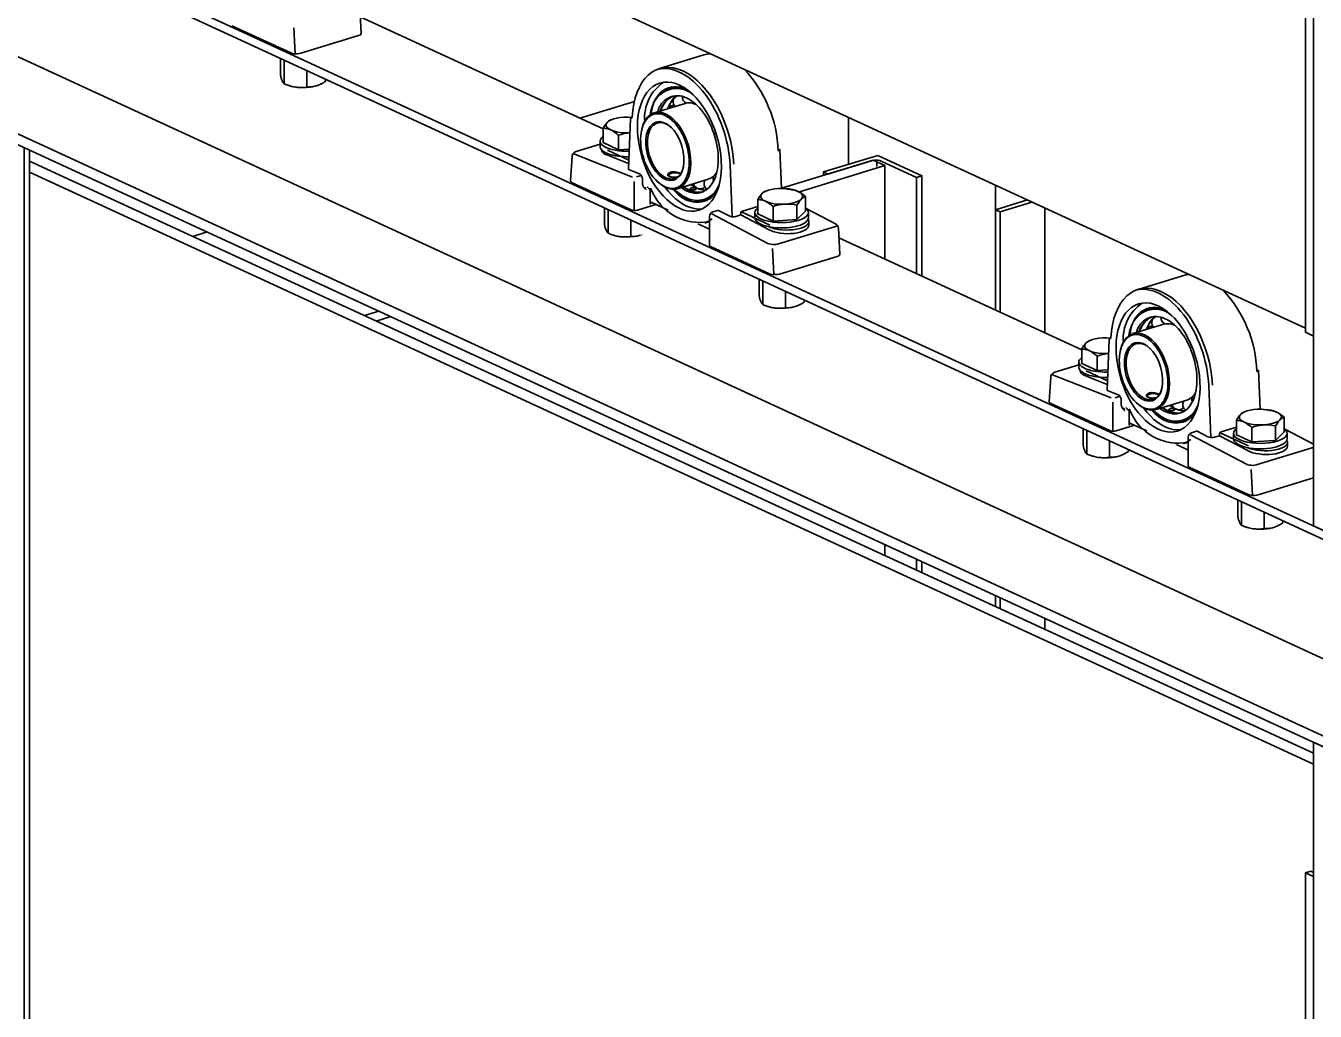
# Model space of a CAD drawing. Header units: millimetres. Extents: x -8400 to 8400, y -5940 to 5940.
# Drawn here: x 3929.8 to 4394.8, y 3356.3 to 3711.7 of the extents above; entities that cross this region are included whole.
import ezdxf

# ---------------------------------------------------------------- set-up
doc = ezdxf.new("R2010")
doc.units = ezdxf.units.MM
doc.layers.add('粗实线层', color=7, linetype='Continuous', lineweight=35)

msp = doc.modelspace()

# ---------------------------------------------------------------- linework, layer by layer
at = {"layer": '粗实线层', "linetype": 'Continuous', "lineweight": 35}
for points in [[(5429.862, 3051.702), (5429.862, 3053.599), (3411.605, 3984.607), (3427.906, 3989.587)], [(3411.605, 3984.607), (3411.605, 3982.709), (3411.713, 3981.976), (3412.025, 3981.39), (3412.506, 3981.015), (5429.848, 3050.429)], [(4447.29, 3506.853), (4394.178, 3531.353), (4394.178, 3921.29), (4447.29, 3896.79), (4447.29, 3506.853), (4479.92, 3516.822), (4479.92, 3561.805)], [(3458.919, 3916.522), (4426.231, 3470.307)], [(3415.693, 3912.533), (3413.26, 3911.334), (3412.732, 3910.979), (3412.27, 3910.477), (3411.911, 3909.865), (3411.683, 3909.194), (3411.605, 3908.517), (3411.605, 3906.619), (5429.862, 2975.612), (5429.862, 2977.51)], [(3412.133, 3910.275), (5430.389, 2979.268)], [(4394.178, 3874.309), (4393.254, 3874.736), (4391.296, 3874.137), (4391.296, 3601.182), (4394.178, 3599.852)], [(3931.174, 3814.934), (4391.286, 3602.687)], [(4050.254, 3718.345), (4050.799, 3708.95), (4050.7, 3708.666), (4050.382, 3708.407), (4049.871, 3708.195), (4028.987, 3701.815), (4028.426, 3701.685), (4027.794, 3701.614), (4027.134, 3701.608), (4026.492, 3701.666), (4025.911, 3701.784), (4025.43, 3701.954), (4004.191, 3711.752)], [(4027.006, 3701.614), (4026.461, 3711.014)], [(4138.043, 3674.528), (4050.469, 3714.925)], [(4176.792, 3701.632), (4175.583, 3701.491), (4174.41, 3701.21)], [(4021.637, 3700.027), (4021.637, 3694.065), (4021.808, 3693.406), (4021.981, 3692.805), (4022.067, 3692.53), (4022.155, 3692.273), (4022.243, 3692.035), (4022.332, 3691.818), (4022.354, 3691.767), (4022.376, 3691.717), (4022.387, 3691.693), (4022.398, 3691.669), (4022.409, 3691.645), (4022.42, 3691.622), (4022.464, 3691.533), (4022.508, 3691.449), (4022.596, 3691.298), (4022.683, 3691.167), (4022.855, 3690.963), (4023.026, 3690.824)], [(4023.026, 3699.085), (4022.937, 3699.433)], [(4023.554, 3699.153), (4023.026, 3699.085), (4023.026, 3690.824), (4024.033, 3690.42), (4025.048, 3690.077), (4025.559, 3689.931), (4026.074, 3689.805), (4026.591, 3689.698), (4027.112, 3689.613), (4028.382, 3689.477), (4029.695, 3689.427), (4031.011, 3689.462), (4032.291, 3689.584), (4033.496, 3689.786), (4034.588, 3690.065)], [(4174.41, 3701.209), (4158.355, 3696.304)], [(4031.197, 3695.617), (4031.197, 3689.655), (4030.193, 3689.539), (4029.178, 3689.486), (4028.666, 3689.487), (4028.151, 3689.507), (4027.892, 3689.526), (4027.632, 3689.549), (4027.567, 3689.556), (4027.502, 3689.563), (4027.437, 3689.57), (4027.372, 3689.578), (4027.242, 3689.595), (4027.112, 3689.613), (4025.667, 3689.889), (4024.412, 3690.275), (4023.872, 3690.48)], [(4037.979, 3692.489), (4037.979, 3691.728), (4037.564, 3691.464), (4037.144, 3691.212), (4037.038, 3691.151), (4036.932, 3691.091), (4036.826, 3691.032), (4036.721, 3690.975), (4036.509, 3690.862), (4036.297, 3690.754), (4035.871, 3690.552), (4035.445, 3690.369), (4035.018, 3690.206), (4034.588, 3690.065), (4034.158, 3689.944), (4033.725, 3689.844), (4033.671, 3689.833), (4033.617, 3689.822), (4033.563, 3689.812), (4033.509, 3689.802), (4033.402, 3689.783), (4033.294, 3689.766), (4033.08, 3689.735), (4032.868, 3689.709), (4032.445, 3689.671), (4032.025, 3689.65), (4031.61, 3689.645), (4031.197, 3689.655)], [(4035.205, 3690.275), (4035.237, 3690.287)], [(4162.693, 3689.73), (4160.691, 3688.614)], [(4149.294, 3684.445), (4129.585, 3678.424)], [(4167.563, 3683.721), (4156.458, 3680.328)], [(4158.645, 3680.995), (4159.232, 3682.387), (4159.941, 3683.617), (4160.763, 3684.669), (4161.688, 3685.532), (4162.705, 3686.193)], [(4158.745, 3681.025), (4159.283, 3682.289), (4159.923, 3683.417), (4160.657, 3684.399), (4161.48, 3685.224), (4162.381, 3685.884), (4163.352, 3686.371)], [(4164.74, 3686.515), (4163.71, 3685.664), (4162.796, 3684.588), (4162.011, 3683.303), (4161.366, 3681.826)], [(4163.583, 3685.701), (4162.705, 3684.537), (4161.963, 3683.233), (4161.423, 3681.984)], [(4171.526, 3683.395), (4170.497, 3683.746), (4169.486, 3683.919), (4168.503, 3683.91), (4167.562, 3683.72)], [(4147.858, 3673.152), (4146.541, 3673.116), (4145.228, 3673.167), (4143.958, 3673.302), (4142.77, 3673.518), (4141.7, 3673.808), (4140.781, 3674.164), (4140.04, 3674.574), (4139.5, 3675.027), (4139.178, 3675.507), (4139.083, 3676.001), (4139.218, 3676.494), (4139.578, 3676.971), (4140.154, 3677.417), (4140.927, 3677.819), (4141.875, 3678.164), (4142.967, 3678.442), (4144.171, 3678.644), (4145.452, 3678.766), (4147.009, 3678.798), (4148.552, 3678.711)], [(4148.55, 3678.659), (4148.099, 3678.436), (4147.929, 3678.146), (4147.145, 3660.119), (4147.239, 3659.922), (4147.525, 3659.753), (4151.145, 3658.323), (4151.484, 3658.108), (4151.793, 3657.751), (4152.04, 3657.291), (4152.199, 3656.773), (4152.254, 3656.253), (4152.254, 3654.867), (4152.257, 3654.767), (4152.262, 3654.668), (4152.272, 3654.572), (4152.286, 3654.478), (4152.302, 3654.385), (4152.322, 3654.294), (4152.334, 3654.249), (4152.346, 3654.205), (4152.359, 3654.161), (4152.373, 3654.118), (4152.435, 3653.95), (4152.507, 3653.791), (4152.587, 3653.641), (4152.676, 3653.5), (4152.724, 3653.431), (4152.773, 3653.365), (4152.823, 3653.3), (4152.875, 3653.237), (4152.982, 3653.115), (4153.093, 3652.998), (4153.207, 3652.886), (4153.323, 3652.777), (4153.382, 3652.724), (4153.441, 3652.67), (4153.471, 3652.643), (4153.5, 3652.617), (4153.515, 3652.604), (4153.53, 3652.59), (4153.545, 3652.578), (4153.56, 3652.564)], [(4226.463, 3678.704), (4226.463, 3661.75)], [(4141.258, 3677.953), (4140.761, 3677.764), (4140.365, 3677.577), (4140.17, 3677.458), (4139.974, 3677.317), (4139.776, 3677.156), (4139.578, 3676.971), (4139.529, 3676.922), (4139.479, 3676.871), (4139.454, 3676.844), (4139.429, 3676.818), (4139.405, 3676.792), (4139.379, 3676.765), (4139.281, 3676.654), (4139.182, 3676.537), (4138.986, 3676.291), (4138.791, 3676.026), (4138.404, 3675.447), (4138.021, 3674.81)], [(4143.541, 3667.042), (4138.021, 3669.588), (4138.021, 3674.81), (4138.36, 3674.791), (4138.702, 3674.757), (4138.787, 3674.746), (4138.874, 3674.733), (4138.959, 3674.721), (4139.045, 3674.706), (4139.218, 3674.674), (4139.391, 3674.638), (4139.737, 3674.55), (4140.084, 3674.443), (4140.432, 3674.314), (4140.781, 3674.164), (4141.131, 3673.991), (4141.483, 3673.797), (4141.527, 3673.771), (4141.571, 3673.745), (4141.615, 3673.718), (4141.659, 3673.691), (4141.747, 3673.637), (4141.834, 3673.581), (4142.009, 3673.467), (4142.182, 3673.348), (4142.526, 3673.098), (4142.867, 3672.833), (4143.205, 3672.555), (4143.541, 3672.264)], [(4151.97, 3674.358), (4151.898, 3674.031)], [(4162.755, 3674.911), (4161.71, 3675.774), (4160.638, 3676.396)], [(4136.978, 3669.038), (4128.358, 3666.404), (4128.025, 3666.283), (4127.721, 3666.112), (4127.425, 3665.871), (4127.172, 3665.576), (4127.009, 3665.297), (4126.911, 3664.994), (4126.895, 3664.854), (4126.894, 3664.71)], [(4136.978, 3670.11), (4136.978, 3668.16)], [(4147.456, 3667.279), (4143.541, 3667.042), (4143.541, 3672.264), (4144.604, 3672.588), (4145.677, 3672.852), (4146.217, 3672.956), (4146.761, 3673.043), (4147.711, 3673.142)], [(3929.221, 3667.842), (3929.221, 3292.598), (3929.155, 3291.972), (3928.959, 3291.348), (3928.648, 3290.768), (3928.243, 3290.272), (3927.77, 3289.894), (3927.264, 3289.66), (3916.169, 3286.27), (3916.169, 3283.93), (3931.179, 3288.516), (3931.179, 3666.938)], [(4157.095, 3647.282), (4150.492, 3645.264), (4149.912, 3645.149), (4149.258, 3645.126), (4148.631, 3645.199), (4148.125, 3645.356), (4126.886, 3655.153), (4126.566, 3655.342), (4126.373, 3655.554), (4126.316, 3655.777), (4126.862, 3664.672)], [(4127.23, 3665.655), (4127.527, 3665.507), (4148.577, 3657.188)], [(4147.228, 3662.031), (4139.323, 3665.155), (4138.689, 3665.447), (4138.182, 3665.769), (4137.814, 3666.114), (4137.59, 3666.478), (4137.515, 3666.852), (4137.515, 3666.967)], [(4147.284, 3663.328), (4139.558, 3666.892)], [(4394.169, 3449.386), (3931.171, 3662.964)], [(4184.595, 3642.866), (4183.81, 3661.62)], [(4239.665, 3661.305), (4235.416, 3663.265), (4202.38, 3653.171)], [(4239.665, 3627.648), (4239.665, 3661.305), (4208.468, 3651.773)], [(4236.721, 3663.268), (4236.721, 3661.033)], [(4394.172, 3445.381), (3931.174, 3658.959)], [(4149.187, 3645.13), (4149.187, 3655.579)], [(4150.036, 3657.206), (4151.798, 3657.745)], [(4157.517, 3655.641), (4157.759, 3655.41)], [(4165.914, 3658.468), (4165.86, 3658.494), (4165.779, 3658.53), (4165.694, 3658.566), (4165.604, 3658.602), (4165.51, 3658.637), (4165.462, 3658.655), (4165.412, 3658.672), (4165.362, 3658.689), (4165.311, 3658.706), (4165.207, 3658.739), (4165.099, 3658.772), (4164.989, 3658.803), (4164.876, 3658.833), (4164.847, 3658.841), (4164.818, 3658.848), (4164.789, 3658.855), (4164.76, 3658.862), (4164.701, 3658.876), (4164.642, 3658.89), (4164.524, 3658.915), (4164.404, 3658.939), (4164.283, 3658.96), (4164.16, 3658.98), (4164.099, 3658.989), (4164.037, 3658.998), (4163.975, 3659.006), (4163.913, 3659.013), (4163.789, 3659.026), (4163.666, 3659.036), (4163.544, 3659.043), (4163.422, 3659.047), (4163.302, 3659.049), (4163.182, 3659.047), (4163.122, 3659.045), (4163.063, 3659.042), (4163.005, 3659.039), (4162.947, 3659.034), (4162.834, 3659.023), (4162.723, 3659.008), (4162.615, 3658.99), (4162.51, 3658.969), (4162.458, 3658.958), (4162.408, 3658.945), (4162.383, 3658.938), (4162.358, 3658.931), (4162.333, 3658.924), (4162.309, 3658.917), (4162.214, 3658.886), (4162.124, 3658.852), (4162.038, 3658.815), (4161.957, 3658.775), (4161.88, 3658.732), (4161.808, 3658.686), (4161.741, 3658.639), (4161.679, 3658.589), (4161.623, 3658.537), (4161.573, 3658.483), (4161.528, 3658.428), (4161.488, 3658.372), (4161.479, 3658.357), (4161.471, 3658.343), (4161.463, 3658.328), (4161.455, 3658.314), (4161.441, 3658.284), (4161.427, 3658.255), (4161.405, 3658.195), (4161.39, 3658.136), (4161.38, 3658.075), (4161.377, 3658.016), (4161.377, 3657.986), (4161.379, 3657.956), (4161.383, 3657.926), (4161.388, 3657.896), (4161.402, 3657.837), (4161.423, 3657.779), (4161.449, 3657.723), (4161.481, 3657.669), (4161.519, 3657.615), (4161.563, 3657.563), (4161.587, 3657.538), (4161.613, 3657.513), (4161.64, 3657.488), (4161.669, 3657.465), (4161.729, 3657.419), (4161.795, 3657.376), (4161.866, 3657.336), (4161.943, 3657.298), (4162.024, 3657.263), (4162.109, 3657.232), (4162.199, 3657.203), (4162.293, 3657.177), (4162.39, 3657.154), (4162.491, 3657.134), (4162.517, 3657.13), (4162.543, 3657.125), (4162.57, 3657.121), (4162.597, 3657.117), (4162.65, 3657.11), (4162.705, 3657.104), (4162.815, 3657.092), (4162.927, 3657.085), (4163.042, 3657.08), (4163.159, 3657.078), (4163.218, 3657.078), (4163.278, 3657.078), (4163.339, 3657.08), (4163.4, 3657.081), (4163.522, 3657.087), (4163.643, 3657.095), (4163.766, 3657.105), (4163.889, 3657.118), (4164.012, 3657.132), (4164.136, 3657.149), (4164.167, 3657.153), (4164.198, 3657.158), (4164.229, 3657.162), (4164.26, 3657.167), (4164.321, 3657.177), (4164.381, 3657.187), (4164.571, 3657.221)], [(4161.901, 3658.229), (4161.593, 3657.969), (4161.431, 3657.78), (4161.377, 3657.584)], [(4165.88, 3658.247), (4165.752, 3658.334), (4165.597, 3658.415), (4165.115, 3658.58), (4164.524, 3658.684), (4163.877, 3658.718), (4163.233, 3658.679), (4162.648, 3658.57), (4162.175, 3658.401), (4161.855, 3658.187), (4161.718, 3657.948), (4161.774, 3657.704), (4162.02, 3657.477), (4162.434, 3657.287), (4162.978, 3657.152), (4163.605, 3657.083)], [(4164.817, 3652.968), (4175.922, 3656.361)], [(4175.922, 3656.361), (4176.808, 3656.729), (4177.627, 3657.271), (4178.37, 3657.98), (4179.026, 3658.846)], [(4217.507, 3659.015), (4217.507, 3657.791)], [(4251.061, 3657.049), (4251.061, 3622.391)], [(4253.019, 3657.647), (4253.019, 3621.489)], [(4152.833, 3653.287), (4153.217, 3653.274), (4153.615, 3653.035)], [(4155.061, 3652.918), (4155.061, 3647.44), (4155.132, 3647.797), (4155.326, 3647.993), (4155.592, 3647.975), (4161.536, 3645.233)], [(4173.812, 3645.717), (4172.441, 3645.647), (4171.03, 3645.791), (4169.593, 3646.148), (4168.143, 3646.714), (4166.769, 3647.44), (4165.406, 3648.343), (4164.066, 3649.416), (4162.76, 3650.65), (4161.498, 3652.036), (4160.291, 3653.561)], [(4173.276, 3651.595), (4172.064, 3651.576), (4170.814, 3651.773), (4169.545, 3652.187), (4168.269, 3652.81), (4167.004, 3653.636)], [(4173.911, 3651.81), (4172.834, 3651.671), (4171.719, 3651.714), (4170.576, 3651.938), (4169.418, 3652.342), (4168.257, 3652.919), (4167.105, 3653.666)], [(4169.726, 3654.467), (4171.086, 3653.604), (4172.456, 3652.977), (4173.815, 3652.596), (4175.144, 3652.465)], [(4169.859, 3654.308), (4170.838, 3653.733), (4172.676, 3652.863), (4174.545, 3652.317)], [(4197.026, 3652.228), (4196.529, 3652.039), (4196.132, 3651.852), (4195.937, 3651.732), (4195.741, 3651.592), (4195.544, 3651.431), (4195.346, 3651.246), (4195.296, 3651.196), (4195.247, 3651.146), (4195.222, 3651.119), (4195.197, 3651.093), (4195.172, 3651.067), (4195.147, 3651.039), (4195.048, 3650.928), (4194.95, 3650.812), (4194.754, 3650.566), (4194.558, 3650.301), (4194.171, 3649.722), (4193.789, 3649.085)], [(4201.219, 3653.041), (4201.769, 3653.063), (4202.316, 3653.064), (4202.86, 3653.043), (4203.4, 3653.003), (4204.472, 3652.87), (4205.536, 3652.675), (4205.874, 3652.655), (4206.216, 3652.621), (4206.302, 3652.609), (4206.388, 3652.597), (4206.474, 3652.584), (4206.56, 3652.57), (4206.733, 3652.538), (4206.905, 3652.501), (4207.251, 3652.414), (4207.599, 3652.307), (4207.946, 3652.179), (4208.295, 3652.028), (4208.646, 3651.856), (4208.998, 3651.66), (4209.042, 3651.635), (4209.086, 3651.609), (4209.13, 3651.582), (4209.174, 3651.555), (4209.262, 3651.501), (4209.349, 3651.445), (4209.523, 3651.33), (4209.696, 3651.212), (4210.04, 3650.962), (4210.381, 3650.697), (4210.72, 3650.419), (4211.055, 3650.128)], [(4207.843, 3652.219), (4207.818, 3652.228)], [(4207.942, 3647.06), (4208.325, 3647.698), (4208.712, 3648.278), (4208.907, 3648.542), (4209.103, 3648.788), (4209.3, 3649.015), (4209.499, 3649.221), (4209.548, 3649.269), (4209.598, 3649.316), (4209.623, 3649.339), (4209.647, 3649.362), (4209.672, 3649.384), (4209.697, 3649.406), (4209.796, 3649.49), (4209.895, 3649.568), (4210.091, 3649.708), (4210.286, 3649.828), (4210.673, 3650.011), (4211.055, 3650.128), (4211.055, 3644.906), (4207.942, 3641.838)], [(4279.575, 3654.204), (4279.575, 3609.216)], [(4138.483, 3646.127), (4138.483, 3640.165), (4138.655, 3639.506), (4138.827, 3638.905), (4138.914, 3638.629), (4139.002, 3638.373), (4139.089, 3638.135), (4139.178, 3637.917), (4139.2, 3637.867), (4139.223, 3637.817), (4139.233, 3637.793), (4139.244, 3637.769), (4139.255, 3637.745), (4139.266, 3637.721), (4139.31, 3637.632), (4139.355, 3637.548), (4139.442, 3637.397), (4139.529, 3637.267), (4139.702, 3637.062), (4139.873, 3636.924)], [(4139.873, 3645.184), (4139.784, 3645.533)], [(4172.993, 3648.496), (4175.529, 3648.696)], [(4187.69, 3643.52), (4187.674, 3643.917), (4187.745, 3644.341), (4187.971, 3644.706), (4188.293, 3644.912), (4193.789, 3646.591)], [(4199.309, 3641.317), (4193.789, 3643.863), (4193.789, 3649.085), (4194.127, 3649.066), (4194.469, 3649.031), (4194.555, 3649.021), (4194.641, 3649.008), (4194.727, 3648.995), (4194.813, 3648.981), (4194.986, 3648.949), (4195.158, 3648.913), (4195.504, 3648.825), (4195.851, 3648.718), (4196.2, 3648.589), (4196.549, 3648.439), (4196.899, 3648.267), (4197.251, 3648.072), (4197.295, 3648.046), (4197.339, 3648.019), (4197.383, 3647.993), (4197.427, 3647.966), (4197.514, 3647.911), (4197.602, 3647.856), (4197.776, 3647.742), (4197.949, 3647.623), (4198.293, 3647.373), (4198.635, 3647.108), (4198.972, 3646.829), (4199.309, 3646.539)], [(4222.846, 3638.654), (4222.856, 3638.747), (4222.857, 3638.839), (4222.799, 3639.154), (4222.668, 3639.453), (4222.52, 3639.693), (4222.343, 3639.908), (4222.141, 3640.092), (4221.918, 3640.249), (4221.851, 3640.289), (4221.782, 3640.327), (4211.221, 3645.896)], [(4291.08, 3648.912), (4279.575, 3645.396), (4281.169, 3644.662), (4292.673, 3648.176)], [(4297.286, 3601.068), (4297.286, 3646.048)], [(4140.4, 3645.252), (4139.873, 3645.184), (4139.873, 3636.924), (4140.879, 3636.52), (4141.895, 3636.176), (4142.406, 3636.031), (4142.92, 3635.904), (4143.437, 3635.798), (4143.958, 3635.712), (4144.088, 3635.694), (4144.219, 3635.678), (4144.284, 3635.67), (4144.349, 3635.663), (4144.414, 3635.655), (4144.479, 3635.649), (4144.739, 3635.625), (4144.997, 3635.607), (4145.513, 3635.586), (4146.024, 3635.586), (4147.039, 3635.639), (4148.043, 3635.754), (4148.043, 3641.717)], [(4174.661, 3640.603), (4176.045, 3641.257), (4177.345, 3642.126)], [(4175.32, 3640.78), (4176.428, 3641.119)], [(4177.295, 3643.879), (4197.417, 3633.267), (4197.898, 3633.07), (4198.479, 3632.926), (4199.119, 3632.847), (4199.776, 3632.836), (4200.406, 3632.895), (4200.965, 3633.019), (4221.849, 3639.4), (4222.22, 3639.541), (4222.506, 3639.712)], [(4187.883, 3644.6), (4198.144, 3639.867)], [(4192.746, 3644.384), (4192.746, 3642.435)], [(4212.098, 3642.435), (4212.098, 3644.384)], [(4212.214, 3639.827), (4212.214, 3641.105)], [(4279.575, 3645.396), (4279.575, 3609.239)], [(4281.169, 3644.662), (4281.169, 3608.503)], [(3995.252, 3637.381), (3990.057, 3635.794)], [(4140.719, 3636.58), (4141.258, 3636.374), (4142.513, 3635.989), (4143.958, 3635.712), (4145.228, 3635.577), (4146.541, 3635.526), (4147.858, 3635.562), (4149.138, 3635.683), (4150.342, 3635.886), (4151.435, 3636.164), (4151.004, 3636.043), (4150.572, 3635.944), (4150.518, 3635.933), (4150.463, 3635.922), (4150.409, 3635.912), (4150.355, 3635.902), (4150.248, 3635.883), (4150.141, 3635.866), (4149.927, 3635.835), (4149.714, 3635.808), (4149.291, 3635.771), (4148.872, 3635.75), (4148.456, 3635.745), (4148.043, 3635.754)], [(4152.051, 3636.374), (4152.084, 3636.387)], [(4176.428, 3638.364), (4172.14, 3640.342)], [(4310.635, 3594.912), (4223.093, 3635.295)], [(4199.62, 3621.988), (4199.075, 3631.389)], [(4194.251, 3620.402), (4194.251, 3614.44), (4194.422, 3613.78), (4194.594, 3613.18), (4194.682, 3612.904), (4194.769, 3612.647), (4194.857, 3612.409), (4194.946, 3612.192), (4194.968, 3612.141), (4194.99, 3612.092), (4195.001, 3612.067), (4195.012, 3612.043), (4195.023, 3612.02), (4195.034, 3611.996), (4195.078, 3611.907), (4195.122, 3611.823), (4195.21, 3611.672), (4195.297, 3611.542), (4195.469, 3611.337), (4195.64, 3611.198)], [(4195.64, 3619.459), (4195.551, 3619.808)], [(4196.168, 3619.527), (4195.64, 3619.459), (4195.64, 3611.198), (4196.647, 3610.795), (4197.662, 3610.451), (4198.174, 3610.305), (4198.688, 3610.179), (4199.205, 3610.072), (4199.725, 3609.987), (4200.996, 3609.851), (4202.308, 3609.801), (4203.625, 3609.837), (4204.905, 3609.958), (4206.11, 3610.16), (4207.202, 3610.439)], [(4347.023, 3621.584), (4330.969, 3616.679)], [(4349.406, 3622.006), (4348.197, 3621.866), (4347.024, 3621.584)], [(4203.811, 3615.991), (4203.811, 3610.029), (4202.807, 3609.914), (4201.792, 3609.861), (4201.28, 3609.861), (4200.765, 3609.882), (4200.506, 3609.9), (4200.247, 3609.924), (4200.182, 3609.93), (4200.117, 3609.937), (4200.052, 3609.945), (4199.986, 3609.953), (4199.856, 3609.969), (4199.725, 3609.987), (4198.281, 3610.264), (4197.026, 3610.649), (4196.486, 3610.855)], [(4057.195, 3608.813), (4051.989, 3607.222)], [(4210.594, 3612.863), (4210.594, 3612.102), (4210.178, 3611.838), (4209.758, 3611.586), (4209.652, 3611.525), (4209.547, 3611.466), (4209.441, 3611.407), (4209.335, 3611.349), (4209.123, 3611.237), (4208.911, 3611.129), (4208.486, 3610.926), (4208.059, 3610.744), (4207.631, 3610.58), (4207.202, 3610.439), (4206.772, 3610.318), (4206.34, 3610.219), (4206.285, 3610.208), (4206.231, 3610.197), (4206.177, 3610.187), (4206.123, 3610.177), (4206.016, 3610.158), (4205.908, 3610.14), (4205.694, 3610.11), (4205.481, 3610.083), (4205.058, 3610.045), (4204.639, 3610.024), (4204.224, 3610.02), (4203.811, 3610.029)], [(4207.818, 3610.649), (4207.851, 3610.662)], [(4335.307, 3610.105), (4333.305, 3608.988)], [(4061.444, 3606.853), (4056.238, 3605.262)], [(4340.177, 3604.095), (4329.072, 3600.702)], [(4331.259, 3601.37), (4331.846, 3602.761), (4332.555, 3603.991), (4333.377, 3605.044), (4334.303, 3605.906), (4335.32, 3606.568)], [(4331.359, 3601.4), (4331.897, 3602.663), (4332.537, 3603.792), (4333.271, 3604.774), (4334.094, 3605.599), (4334.995, 3606.258), (4335.966, 3606.746)], [(4337.354, 3606.89), (4336.325, 3606.038), (4335.41, 3604.962), (4334.625, 3603.677), (4333.98, 3602.201)], [(4336.197, 3606.075), (4335.318, 3604.912), (4334.576, 3603.607), (4334.038, 3602.358)], [(4344.14, 3603.769), (4343.112, 3604.12), (4342.1, 3604.293), (4341.117, 3604.285), (4340.176, 3604.095)], [(4320.471, 3593.526), (4319.155, 3593.491), (4317.842, 3593.541), (4316.572, 3593.677), (4315.384, 3593.892), (4314.314, 3594.183), (4313.395, 3594.539), (4312.655, 3594.949), (4312.115, 3595.401), (4311.792, 3595.882), (4311.697, 3596.376), (4311.831, 3596.869), (4312.192, 3597.345), (4312.768, 3597.791), (4313.541, 3598.193), (4314.488, 3598.538), (4315.581, 3598.816), (4316.786, 3599.019), (4318.065, 3599.14), (4319.623, 3599.173), (4321.166, 3599.085)], [(4321.164, 3599.033), (4320.712, 3598.81), (4320.543, 3598.52), (4319.759, 3580.493), (4319.853, 3580.296), (4320.14, 3580.128), (4323.759, 3578.697), (4324.098, 3578.482), (4324.407, 3578.126), (4324.654, 3577.665), (4324.813, 3577.148), (4324.868, 3576.627), (4324.868, 3575.241), (4324.871, 3575.141), (4324.877, 3575.043), (4324.886, 3574.946), (4324.899, 3574.852), (4324.916, 3574.759), (4324.937, 3574.669), (4324.948, 3574.624), (4324.96, 3574.579), (4324.973, 3574.535), (4324.987, 3574.492), (4325.049, 3574.324), (4325.12, 3574.166), (4325.202, 3574.016), (4325.29, 3573.874), (4325.338, 3573.806), (4325.386, 3573.739), (4325.437, 3573.674), (4325.489, 3573.611), (4325.596, 3573.489), (4325.707, 3573.373), (4325.821, 3573.26), (4325.937, 3573.152), (4325.996, 3573.098), (4326.055, 3573.044), (4326.084, 3573.018), (4326.114, 3572.991), (4326.129, 3572.978), (4326.144, 3572.965), (4326.159, 3572.952), (4326.173, 3572.938)], [(4313.872, 3598.328), (4313.375, 3598.138), (4312.978, 3597.951), (4312.784, 3597.832), (4312.588, 3597.692), (4312.391, 3597.53), (4312.192, 3597.345), (4312.142, 3597.296), (4312.093, 3597.245), (4312.068, 3597.219), (4312.043, 3597.193), (4312.018, 3597.166), (4311.994, 3597.139), (4311.895, 3597.028), (4311.796, 3596.912), (4311.6, 3596.665), (4311.405, 3596.4), (4311.018, 3595.821), (4310.635, 3595.185)], [(4316.155, 3587.416), (4310.635, 3589.963), (4310.635, 3595.185), (4310.974, 3595.165), (4311.315, 3595.131), (4311.401, 3595.12), (4311.487, 3595.108), (4311.574, 3595.095), (4311.659, 3595.08), (4311.832, 3595.048), (4312.004, 3595.012), (4312.351, 3594.925), (4312.698, 3594.817), (4313.046, 3594.689), (4313.395, 3594.539), (4313.746, 3594.366), (4314.097, 3594.171), (4314.141, 3594.145), (4314.186, 3594.119), (4314.23, 3594.093), (4314.273, 3594.066), (4314.361, 3594.012), (4314.448, 3593.956), (4314.623, 3593.841), (4314.796, 3593.722), (4315.14, 3593.472), (4315.481, 3593.208), (4315.819, 3592.929), (4316.155, 3592.639)], [(4324.584, 3594.732), (4324.513, 3594.406)], [(4335.369, 3595.285), (4334.324, 3596.148), (4333.252, 3596.77)], [(4309.592, 3590.484), (4309.592, 3588.534)], [(4320.07, 3587.653), (4316.155, 3587.416), (4316.155, 3592.639), (4317.218, 3592.963), (4318.291, 3593.226), (4318.832, 3593.331), (4319.375, 3593.417), (4320.325, 3593.517)], [(4329.709, 3567.656), (4323.106, 3565.639), (4322.526, 3565.524), (4321.872, 3565.5), (4321.244, 3565.573), (4320.739, 3565.73), (4299.5, 3575.528), (4299.181, 3575.717), (4298.987, 3575.928), (4298.931, 3576.151), (4299.476, 3585.047)], [(4309.592, 3589.413), (4300.972, 3586.778), (4300.639, 3586.658), (4300.334, 3586.486), (4300.039, 3586.246), (4299.786, 3585.95), (4299.623, 3585.671), (4299.525, 3585.369), (4299.508, 3585.228), (4299.508, 3585.084)], [(4299.844, 3586.029), (4300.141, 3585.882), (4321.191, 3577.563)], [(4319.842, 3582.406), (4311.937, 3585.53), (4311.303, 3585.821), (4310.797, 3586.143), (4310.428, 3586.489), (4310.204, 3586.853), (4310.129, 3587.227), (4310.129, 3587.341)], [(4319.898, 3583.703), (4312.172, 3587.267)], [(4357.209, 3563.24), (4356.424, 3581.994)], [(4321.801, 3565.504), (4321.801, 3575.953)], [(4322.65, 3577.581), (4324.412, 3578.119)], [(4330.131, 3576.016), (4330.373, 3575.785)], [(4334.515, 3578.604), (4334.207, 3578.343), (4334.045, 3578.155), (4333.99, 3577.959)], [(4338.528, 3578.843), (4338.473, 3578.869), (4338.393, 3578.905), (4338.308, 3578.94), (4338.219, 3578.976), (4338.124, 3579.012), (4338.076, 3579.029), (4338.026, 3579.047), (4337.976, 3579.064), (4337.925, 3579.081), (4337.821, 3579.114), (4337.713, 3579.146), (4337.603, 3579.177), (4337.49, 3579.208), (4337.462, 3579.215), (4337.433, 3579.222), (4337.403, 3579.229), (4337.374, 3579.236), (4337.315, 3579.25), (4337.256, 3579.264), (4337.138, 3579.289), (4337.018, 3579.313), (4336.897, 3579.335), (4336.774, 3579.354), (4336.713, 3579.364), (4336.651, 3579.372), (4336.589, 3579.38), (4336.527, 3579.387), (4336.403, 3579.4), (4336.28, 3579.41), (4336.158, 3579.417), (4336.037, 3579.422), (4335.916, 3579.423), (4335.796, 3579.422), (4335.736, 3579.42), (4335.677, 3579.417), (4335.619, 3579.413), (4335.561, 3579.408), (4335.448, 3579.397), (4335.337, 3579.383), (4335.229, 3579.365), (4335.124, 3579.344), (4335.072, 3579.332), (4335.022, 3579.319), (4334.997, 3579.312), (4334.972, 3579.306), (4334.947, 3579.298), (4334.923, 3579.291), (4334.828, 3579.26), (4334.738, 3579.226), (4334.652, 3579.189), (4334.571, 3579.149), (4334.494, 3579.107), (4334.422, 3579.061), (4334.354, 3579.013), (4334.293, 3578.963), (4334.237, 3578.911), (4334.187, 3578.858), (4334.142, 3578.803), (4334.103, 3578.746), (4334.093, 3578.732), (4334.085, 3578.717), (4334.077, 3578.703), (4334.069, 3578.688), (4334.054, 3578.658), (4334.041, 3578.629), (4334.02, 3578.57), (4334.004, 3578.51), (4333.994, 3578.45), (4333.991, 3578.39), (4333.991, 3578.36), (4333.993, 3578.33), (4333.996, 3578.3), (4334.002, 3578.27), (4334.016, 3578.211), (4334.037, 3578.154), (4334.063, 3578.098), (4334.095, 3578.043), (4334.133, 3577.989), (4334.177, 3577.937), (4334.201, 3577.912), (4334.227, 3577.887), (4334.254, 3577.863), (4334.283, 3577.839), (4334.343, 3577.794), (4334.409, 3577.751), (4334.481, 3577.71), (4334.557, 3577.673), (4334.638, 3577.637), (4334.724, 3577.606), (4334.813, 3577.577), (4334.906, 3577.551), (4335.004, 3577.528), (4335.105, 3577.508), (4335.131, 3577.504), (4335.158, 3577.499), (4335.184, 3577.496), (4335.21, 3577.492), (4335.264, 3577.484), (4335.318, 3577.478), (4335.429, 3577.467), (4335.542, 3577.459), (4335.656, 3577.454), (4335.773, 3577.452), (4335.833, 3577.452), (4335.892, 3577.453), (4335.953, 3577.454), (4336.013, 3577.456), (4336.135, 3577.462), (4336.258, 3577.469), (4336.38, 3577.48), (4336.503, 3577.492), (4336.626, 3577.507), (4336.75, 3577.523), (4336.781, 3577.527), (4336.812, 3577.532), (4336.843, 3577.537), (4336.873, 3577.541), (4336.935, 3577.551), (4336.996, 3577.561), (4337.184, 3577.595)], [(4338.494, 3578.621), (4338.366, 3578.708), (4338.212, 3578.789), (4337.729, 3578.954), (4337.138, 3579.058), (4336.491, 3579.092), (4335.847, 3579.053), (4335.262, 3578.944), (4334.788, 3578.775), (4334.469, 3578.562), (4334.332, 3578.322), (4334.388, 3578.078), (4334.635, 3577.851), (4335.048, 3577.661), (4335.593, 3577.526), (4336.219, 3577.457)], [(4337.432, 3573.342), (4348.536, 3576.735)], [(4348.536, 3576.735), (4349.422, 3577.103), (4350.241, 3577.645), (4350.984, 3578.354), (4351.64, 3579.22)], [(4325.447, 3573.662), (4325.831, 3573.649), (4326.229, 3573.409)], [(4327.675, 3573.292), (4327.675, 3567.815), (4327.746, 3568.172), (4327.94, 3568.367), (4328.206, 3568.349), (4334.15, 3565.608)], [(4346.426, 3566.092), (4345.055, 3566.021), (4343.645, 3566.165), (4342.208, 3566.522), (4340.757, 3567.089), (4339.383, 3567.815), (4338.02, 3568.717), (4336.68, 3569.79), (4335.374, 3571.025), (4334.112, 3572.41), (4332.905, 3573.935)], [(4345.89, 3571.97), (4344.678, 3571.95), (4343.429, 3572.148), (4342.159, 3572.561), (4340.883, 3573.184), (4339.618, 3574.01)], [(4346.526, 3572.184), (4345.448, 3572.046), (4344.332, 3572.089), (4343.19, 3572.313), (4342.032, 3572.716), (4340.871, 3573.294), (4339.72, 3574.04)], [(4342.34, 3574.841), (4343.7, 3573.978), (4345.069, 3573.351), (4346.429, 3572.97), (4347.758, 3572.84)], [(4342.473, 3574.682), (4343.453, 3574.107), (4345.29, 3573.238), (4347.159, 3572.691)], [(4369.64, 3572.602), (4369.143, 3572.413), (4368.746, 3572.227), (4368.551, 3572.107), (4368.355, 3571.967), (4368.158, 3571.805), (4367.96, 3571.62), (4367.91, 3571.571), (4367.861, 3571.52), (4367.836, 3571.494), (4367.811, 3571.467), (4367.786, 3571.441), (4367.761, 3571.414), (4367.663, 3571.303), (4367.563, 3571.186), (4367.368, 3570.94), (4367.172, 3570.675), (4366.786, 3570.096), (4366.403, 3569.46)], [(4373.833, 3573.415), (4375.15, 3573.45), (4376.463, 3573.4), (4377.733, 3573.265), (4378.921, 3573.049), (4379.99, 3572.758), (4380.91, 3572.402), (4380.56, 3572.553), (4380.212, 3572.681), (4379.865, 3572.789), (4379.519, 3572.876), (4379.346, 3572.912), (4379.174, 3572.944), (4379.088, 3572.958), (4379.002, 3572.972), (4378.916, 3572.984), (4378.83, 3572.995), (4378.488, 3573.029), (4378.15, 3573.049), (4377.087, 3573.244), (4376.014, 3573.378), (4375.473, 3573.418), (4374.93, 3573.438), (4374.383, 3573.437), (4373.833, 3573.415), (4372.553, 3573.294), (4371.349, 3573.091), (4370.256, 3572.813), (4369.309, 3572.468), (4368.536, 3572.066), (4367.96, 3571.62), (4367.599, 3571.143), (4367.464, 3570.651), (4367.56, 3570.156), (4367.882, 3569.676), (4368.422, 3569.224), (4369.163, 3568.814), (4369.513, 3568.641), (4369.865, 3568.446), (4369.909, 3568.42), (4369.953, 3568.394), (4369.997, 3568.367), (4370.041, 3568.341), (4370.129, 3568.286), (4370.216, 3568.23), (4370.39, 3568.116), (4370.563, 3567.997), (4370.907, 3567.747), (4371.248, 3567.482), (4371.587, 3567.204), (4371.922, 3566.914)], [(4383.669, 3570.502), (4383.334, 3570.793), (4382.995, 3571.072), (4382.654, 3571.336), (4382.31, 3571.586), (4382.137, 3571.705), (4381.963, 3571.82), (4381.876, 3571.875), (4381.788, 3571.93), (4381.744, 3571.957), (4381.7, 3571.983), (4381.656, 3572.009), (4381.612, 3572.035), (4381.261, 3572.23), (4380.91, 3572.402), (4381.651, 3571.992), (4382.19, 3571.54), (4382.513, 3571.059), (4382.608, 3570.565), (4382.473, 3570.072), (4382.113, 3569.596), (4381.537, 3569.15), (4380.763, 3568.748), (4379.816, 3568.403), (4378.724, 3568.125), (4377.519, 3567.922), (4376.239, 3567.801), (4376.377, 3567.808), (4376.514, 3567.815), (4376.583, 3567.817), (4376.652, 3567.82), (4376.721, 3567.822), (4376.79, 3567.824), (4377.064, 3567.826), (4377.337, 3567.824), (4377.882, 3567.804), (4378.423, 3567.764), (4379.494, 3567.63), (4380.556, 3567.435), (4380.939, 3568.073), (4381.326, 3568.652), (4381.521, 3568.917), (4381.717, 3569.163), (4381.914, 3569.389), (4382.113, 3569.596), (4382.162, 3569.644), (4382.212, 3569.691), (4382.237, 3569.714), (4382.262, 3569.736), (4382.286, 3569.758), (4382.311, 3569.78), (4382.41, 3569.864), (4382.509, 3569.942), (4382.705, 3570.083), (4382.9, 3570.202), (4383.287, 3570.385), (4383.669, 3570.502), (4383.669, 3565.281), (4380.556, 3562.213), (4380.556, 3567.435)], [(4380.457, 3572.593), (4380.433, 3572.602)], [(4311.097, 3566.501), (4311.097, 3560.539), (4311.269, 3559.88), (4311.441, 3559.279), (4311.528, 3559.004), (4311.615, 3558.747), (4311.703, 3558.509), (4311.792, 3558.292), (4311.814, 3558.241), (4311.836, 3558.191), (4311.847, 3558.167), (4311.859, 3558.143), (4311.87, 3558.119), (4311.88, 3558.096), (4311.925, 3558.006), (4311.969, 3557.923), (4312.056, 3557.771), (4312.143, 3557.641), (4312.316, 3557.437), (4312.486, 3557.298)], [(4345.607, 3568.87), (4348.143, 3569.071)], [(4360.304, 3563.894), (4360.288, 3564.292), (4360.359, 3564.716), (4360.585, 3565.08), (4360.907, 3565.286), (4366.403, 3566.965)], [(4371.922, 3561.691), (4371.922, 3566.914), (4372.986, 3567.238), (4374.059, 3567.501), (4374.599, 3567.606), (4375.143, 3567.692), (4375.689, 3567.757), (4376.239, 3567.801), (4374.922, 3567.765), (4373.609, 3567.816), (4372.34, 3567.952), (4371.152, 3568.168), (4370.082, 3568.458), (4369.163, 3568.814), (4368.814, 3568.964), (4368.466, 3569.092), (4368.118, 3569.199), (4367.772, 3569.287), (4367.6, 3569.324), (4367.427, 3569.355), (4367.341, 3569.37), (4367.255, 3569.382), (4367.169, 3569.395), (4367.083, 3569.406), (4366.741, 3569.44), (4366.403, 3569.46), (4366.403, 3564.238), (4371.922, 3561.691), (4380.556, 3562.213)], [(4312.486, 3565.559), (4312.398, 3565.907)], [(4313.015, 3565.627), (4312.486, 3565.559), (4312.486, 3557.298), (4313.493, 3556.894), (4314.508, 3556.551), (4315.02, 3556.405), (4315.534, 3556.278), (4316.052, 3556.172), (4316.572, 3556.087), (4317.842, 3555.951), (4319.155, 3555.901), (4320.471, 3555.936), (4321.752, 3556.057), (4322.956, 3556.26), (4324.049, 3556.538)], [(4320.658, 3562.091), (4320.658, 3556.129), (4319.653, 3556.013), (4318.639, 3555.96), (4318.127, 3555.961), (4317.612, 3555.982), (4317.353, 3555.999), (4317.093, 3556.023), (4317.028, 3556.03), (4316.963, 3556.037), (4316.898, 3556.044), (4316.833, 3556.052), (4316.702, 3556.069), (4316.572, 3556.087), (4315.127, 3556.363), (4313.872, 3556.748), (4313.333, 3556.954)], [(4347.274, 3560.977), (4348.659, 3561.631), (4349.959, 3562.501)], [(4349.909, 3564.253), (4370.031, 3553.641), (4370.512, 3553.444), (4371.093, 3553.301), (4371.733, 3553.221), (4372.39, 3553.21), (4373.02, 3553.269), (4373.579, 3553.393), (4394.137, 3559.675)], [(4360.497, 3564.974), (4370.759, 3560.241)], [(4365.36, 3564.759), (4365.36, 3562.809)], [(4394.177, 3560.816), (4383.835, 3566.27)], [(4384.712, 3562.809), (4384.712, 3564.759)], [(4327.44, 3558.963), (4327.44, 3558.201), (4327.024, 3557.938), (4326.604, 3557.686), (4326.498, 3557.625), (4326.393, 3557.565), (4326.287, 3557.507), (4326.181, 3557.449), (4325.969, 3557.336), (4325.757, 3557.228), (4325.332, 3557.026), (4324.906, 3556.843), (4324.478, 3556.68), (4324.049, 3556.538), (4323.618, 3556.417), (4323.186, 3556.318), (4323.132, 3556.307), (4323.078, 3556.297), (4323.024, 3556.287), (4322.97, 3556.276), (4322.862, 3556.258), (4322.755, 3556.24), (4322.541, 3556.209), (4322.328, 3556.183), (4321.905, 3556.145), (4321.486, 3556.124), (4321.07, 3556.12), (4320.658, 3556.129)], [(4349.042, 3558.738), (4344.754, 3560.716)], [(4347.934, 3561.154), (4349.042, 3561.493)], [(4384.828, 3560.201), (4384.828, 3561.479)], [(4324.665, 3556.748), (4324.698, 3556.761)], [(4372.235, 3542.362), (4371.689, 3551.763)], [(4366.865, 3540.776), (4366.865, 3534.814), (4367.036, 3534.155), (4367.209, 3533.554), (4367.296, 3533.279), (4367.383, 3533.022), (4367.471, 3532.784), (4367.56, 3532.566), (4367.582, 3532.516), (4367.604, 3532.466), (4367.615, 3532.442), (4367.626, 3532.418), (4367.637, 3532.394), (4367.648, 3532.371), (4367.693, 3532.281), (4367.737, 3532.197), (4367.824, 3532.047), (4367.911, 3531.916), (4368.083, 3531.712), (4368.254, 3531.573)], [(4368.254, 3539.833), (4368.166, 3540.182)], [(4368.782, 3539.901), (4368.254, 3539.833), (4368.254, 3531.573), (4369.26, 3531.169), (4370.276, 3530.825), (4370.788, 3530.68), (4371.302, 3530.553), (4371.82, 3530.447), (4372.34, 3530.361), (4373.609, 3530.226), (4374.922, 3530.175), (4376.239, 3530.211), (4377.519, 3530.332), (4378.724, 3530.535), (4379.816, 3530.813)], [(4376.425, 3536.366), (4376.425, 3530.404), (4375.421, 3530.288), (4374.406, 3530.235), (4373.894, 3530.235), (4373.379, 3530.256), (4373.12, 3530.274), (4372.861, 3530.298), (4372.796, 3530.304), (4372.731, 3530.312), (4372.665, 3530.319), (4372.6, 3530.327), (4372.47, 3530.343), (4372.34, 3530.361), (4370.895, 3530.638), (4369.64, 3531.024), (4369.101, 3531.229)], [(4383.207, 3533.238), (4383.207, 3532.476), (4382.792, 3532.212), (4382.372, 3531.961), (4382.266, 3531.9), (4382.16, 3531.84), (4382.055, 3531.781), (4381.949, 3531.724), (4381.737, 3531.611), (4381.525, 3531.503), (4381.1, 3531.301), (4380.673, 3531.118), (4380.245, 3530.955), (4379.816, 3530.813), (4379.385, 3530.692), (4378.953, 3530.593), (4378.9, 3530.582), (4378.846, 3530.572), (4378.792, 3530.561), (4378.738, 3530.551), (4378.63, 3530.532), (4378.522, 3530.515), (4378.309, 3530.484), (4378.095, 3530.458), (4377.673, 3530.42), (4377.254, 3530.399), (4376.838, 3530.394), (4376.425, 3530.404)], [(4380.433, 3531.024), (4380.466, 3531.036)], [(4239.665, 3520.654), (4239.665, 3524.636)], [(4251.061, 3519.385), (4251.061, 3515.401)], [(4253.019, 3518.482), (4253.019, 3514.498)], [(4279.575, 3506.231), (4279.575, 3502.248)], [(4279.575, 3506.201), (4279.575, 3502.228)], [(4281.169, 3505.497), (4281.169, 3501.513)], [(4297.286, 3494.079), (4297.286, 3498.062)], [(4394.178, 3406.385), (4393.254, 3406.811), (4391.296, 3406.213), (4394.178, 3404.884)], [(4391.296, 3406.213), (4391.296, 3133.257), (4394.178, 3131.928)]]:
    msp.add_lwpolyline(points, dxfattribs=at)
for points in [[(4202.39, 3653.061), (4201.801, 3667.154), (4201.643, 3666.905), (4201.18, 3666.692, 0.1802587), (4188.992, 3696.005)], [(4164.177, 3686.314, 0.4142177), (4163.881, 3682.756, 0.0164629), (4163.995, 3682.631)], [(4163.766, 3652.769), (4165.193, 3651.501), (4166.659, 3650.455), (4168.143, 3649.648, 0.4971302), (4180.121, 3655.486)], [(4153.909, 3653.669), (4153.922, 3653.663), (4153.979, 3653.63), (4154.069, 3653.563), (4154.185, 3653.454), (4154.312, 3653.309), (4154.415, 3653.169), (4154.525, 3653.002), (4154.794, 3652.893), (4155.291, 3652.977, 0.3684406), (4176.428, 3641.192)], [(4179.268, 3652.468, -0.4183746), (4168.143, 3649.054), (4166.867, 3649.731), (4165.602, 3650.579), (4164.36, 3651.59), (4163.152, 3652.756)], [(4172.523, 3652.953, 0.1261225), (4173.775, 3653.01, 0.1105271), (4174.734, 3653.554)], [(4222.868, 3638.719), (4223.413, 3629.324), (4223.314, 3629.041), (4222.995, 3628.781), (4222.485, 3628.569), (4201.602, 3622.189), (4201.04, 3622.059), (4200.408, 3621.988), (4199.748, 3621.982), (4199.106, 3622.04), (4198.525, 3622.158), (4198.044, 3622.328), (4176.806, 3632.126), (4176.525, 3632.313), (4176.428, 3632.525), (4176.428, 3642.974, -0.3297746), (4177.619, 3644.584), (4179.381, 3645.122), (4179.643, 3645.141), (4179.921, 3645.048), (4183.539, 3643.14), (4183.933, 3642.986), (4184.416, 3642.886), (4184.941, 3642.849), (4185.456, 3642.88), (4185.912, 3642.976), (4187.69, 3643.52), (4197.909, 3638.13)], [(4375.004, 3573.435), (4374.415, 3587.528), (4374.257, 3587.279), (4373.794, 3587.066, 0.1802529), (4361.605, 3616.379)], [(4336.38, 3573.143), (4337.807, 3571.875), (4339.273, 3570.83), (4340.757, 3570.022, 0.497059), (4352.736, 3575.861)], [(4326.522, 3574.043), (4326.537, 3574.037), (4326.593, 3574.005), (4326.683, 3573.937), (4326.798, 3573.829), (4326.926, 3573.683), (4327.029, 3573.543), (4327.139, 3573.376), (4327.408, 3573.267), (4327.905, 3573.351, 0.3684379), (4349.042, 3561.566)], [(4351.882, 3572.843, -0.4183756), (4340.757, 3569.429), (4339.481, 3570.105), (4338.216, 3570.953), (4336.975, 3571.964), (4335.766, 3573.13)], [(4345.137, 3573.327, 0.126129), (4346.389, 3573.384, 0.1105193), (4347.348, 3573.928)], [(4394.177, 3548.662), (4374.215, 3542.563), (4373.654, 3542.434), (4373.022, 3542.363), (4372.363, 3542.356), (4371.72, 3542.414), (4371.139, 3542.532), (4370.658, 3542.703), (4349.419, 3552.5), (4349.139, 3552.687), (4349.042, 3552.899), (4349.042, 3563.349, -0.3298213), (4350.233, 3564.958), (4351.995, 3565.497), (4352.257, 3565.515), (4352.535, 3565.423), (4356.153, 3563.515), (4356.547, 3563.36), (4357.03, 3563.26), (4357.555, 3563.224), (4358.07, 3563.255), (4358.526, 3563.35), (4360.304, 3563.894), (4370.523, 3558.504)]]:
    msp.add_lwpolyline(points, format="xyb", dxfattribs=at)
for points in [[(4237.086, 3664.997), (4217.507, 3659.015), (4219.101, 3658.28), (4234.763, 3663.066), (4235.324, 3663.195), (4235.956, 3663.266), (4236.615, 3663.273), (4237.256, 3663.216), (4237.836, 3663.098), (4238.315, 3662.929), (4251.061, 3657.049), (4253.019, 3657.647)], [(4169.677, 3652.642), (4169.746, 3652.613), (4169.822, 3652.588), (4169.862, 3652.577), (4169.904, 3652.567), (4169.926, 3652.562), (4169.948, 3652.557), (4169.97, 3652.552), (4169.993, 3652.548), (4170.086, 3652.534), (4170.183, 3652.523), (4170.207, 3652.521), (4170.232, 3652.519), (4170.258, 3652.517), (4170.283, 3652.516), (4170.334, 3652.514), (4170.385, 3652.513), (4170.488, 3652.514), (4170.59, 3652.518), (4170.617, 3652.52), (4170.642, 3652.521), (4170.668, 3652.524), (4170.693, 3652.526), (4170.744, 3652.531), (4170.793, 3652.537), (4170.842, 3652.544), (4170.89, 3652.552), (4170.914, 3652.556), (4170.938, 3652.56), (4170.961, 3652.565), (4170.984, 3652.57), (4171.073, 3652.59), (4171.156, 3652.613), (4171.195, 3652.626), (4171.233, 3652.639), (4171.251, 3652.646), (4171.268, 3652.653), (4171.286, 3652.66), (4171.302, 3652.667), (4171.364, 3652.697), (4171.417, 3652.728), (4171.43, 3652.736), (4171.441, 3652.744), (4171.452, 3652.752), (4171.462, 3652.761), (4171.481, 3652.777), (4171.498, 3652.795), (4171.523, 3652.829), (4171.538, 3652.865), (4171.543, 3652.883), (4171.544, 3652.901), (4171.543, 3652.919), (4171.539, 3652.937), (4171.533, 3652.955), (4171.525, 3652.973), (4171.514, 3652.991), (4171.5, 3653.008), (4171.466, 3653.043), (4171.423, 3653.077), (4171.41, 3653.085), (4171.397, 3653.094), (4171.384, 3653.101), (4171.37, 3653.11), (4171.34, 3653.125), (4171.308, 3653.14), (4171.239, 3653.169), (4171.164, 3653.197), (4171.143, 3653.203), (4171.123, 3653.209), (4171.102, 3653.216), (4171.08, 3653.221), (4171.037, 3653.232), (4170.992, 3653.243), (4170.947, 3653.253), (4170.9, 3653.262), (4170.876, 3653.266), (4170.851, 3653.27), (4170.827, 3653.274), (4170.802, 3653.277), (4170.702, 3653.29), (4170.6, 3653.298), (4170.549, 3653.301), (4170.497, 3653.303), (4170.471, 3653.304), (4170.446, 3653.304), (4170.42, 3653.305), (4170.394, 3653.304), (4170.292, 3653.301), (4170.192, 3653.294), (4170.167, 3653.292), (4170.143, 3653.289), (4170.118, 3653.286), (4170.095, 3653.283), (4170.047, 3653.276), (4170.001, 3653.268), (4169.913, 3653.249), (4169.829, 3653.226), (4169.809, 3653.22), (4169.79, 3653.213), (4169.771, 3653.207), (4169.752, 3653.2), (4169.717, 3653.186), (4169.683, 3653.171), (4169.651, 3653.155), (4169.621, 3653.139), (4169.593, 3653.121), (4169.567, 3653.104), (4169.522, 3653.066), (4169.487, 3653.028), (4169.473, 3653.008), (4169.462, 3652.987), (4169.453, 3652.967), (4169.446, 3652.946), (4169.441, 3652.905), (4169.445, 3652.864), (4169.448, 3652.853), (4169.451, 3652.843), (4169.455, 3652.833), (4169.46, 3652.823), (4169.471, 3652.802), (4169.484, 3652.783), (4169.5, 3652.764), (4169.518, 3652.745), (4169.529, 3652.736), (4169.539, 3652.726), (4169.55, 3652.717), (4169.562, 3652.708), (4169.615, 3652.674)], [(4209.499, 3649.221), (4208.923, 3648.775), (4208.15, 3648.374), (4207.202, 3648.028), (4206.11, 3647.751), (4204.905, 3647.548), (4203.625, 3647.427), (4202.308, 3647.391), (4200.996, 3647.442), (4199.725, 3647.577), (4198.538, 3647.793), (4197.468, 3648.083), (4196.549, 3648.439), (4195.808, 3648.849), (4195.268, 3649.301), (4194.946, 3649.782), (4194.85, 3650.276), (4194.985, 3650.769), (4195.346, 3651.246), (4195.921, 3651.692), (4196.695, 3652.093), (4197.642, 3652.439), (4198.735, 3652.717), (4199.939, 3652.919), (4201.219, 3653.041), (4202.536, 3653.076), (4203.849, 3653.026), (4205.119, 3652.89), (4206.307, 3652.674), (4207.377, 3652.384), (4208.295, 3652.028), (4209.037, 3651.618), (4209.576, 3651.166), (4209.899, 3650.685), (4209.994, 3650.191), (4209.859, 3649.698)], [(4203.625, 3647.427), (4203.763, 3647.434), (4203.9, 3647.441), (4203.969, 3647.443), (4204.038, 3647.446), (4204.107, 3647.447), (4204.176, 3647.449), (4204.45, 3647.452), (4204.723, 3647.45), (4205.268, 3647.429), (4205.808, 3647.389), (4206.881, 3647.256), (4207.942, 3647.06), (4207.942, 3641.838), (4199.309, 3641.317), (4199.309, 3646.539), (4200.372, 3646.863), (4201.445, 3647.126), (4201.985, 3647.231), (4202.529, 3647.317), (4203.075, 3647.383)], [(4342.29, 3573.016), (4342.359, 3572.988), (4342.436, 3572.963), (4342.476, 3572.951), (4342.518, 3572.941), (4342.54, 3572.936), (4342.562, 3572.931), (4342.584, 3572.927), (4342.607, 3572.922), (4342.7, 3572.908), (4342.796, 3572.897), (4342.821, 3572.895), (4342.846, 3572.893), (4342.871, 3572.892), (4342.897, 3572.891), (4342.948, 3572.888), (4342.999, 3572.887), (4343.101, 3572.888), (4343.205, 3572.892), (4343.23, 3572.894), (4343.256, 3572.896), (4343.282, 3572.898), (4343.307, 3572.901), (4343.357, 3572.906), (4343.407, 3572.912), (4343.456, 3572.918), (4343.504, 3572.926), (4343.528, 3572.931), (4343.552, 3572.934), (4343.575, 3572.939), (4343.598, 3572.944), (4343.687, 3572.965), (4343.77, 3572.988), (4343.809, 3573), (4343.847, 3573.013), (4343.865, 3573.02), (4343.883, 3573.027), (4343.9, 3573.034), (4343.917, 3573.041), (4343.978, 3573.071), (4344.031, 3573.102), (4344.044, 3573.11), (4344.055, 3573.119), (4344.066, 3573.127), (4344.076, 3573.135), (4344.095, 3573.152), (4344.112, 3573.169), (4344.137, 3573.204), (4344.153, 3573.239), (4344.157, 3573.257), (4344.158, 3573.276), (4344.157, 3573.293), (4344.153, 3573.311), (4344.147, 3573.329), (4344.139, 3573.347), (4344.128, 3573.365), (4344.114, 3573.383), (4344.08, 3573.418), (4344.036, 3573.452), (4344.024, 3573.459), (4344.011, 3573.468), (4343.997, 3573.476), (4343.983, 3573.484), (4343.954, 3573.5), (4343.922, 3573.515), (4343.854, 3573.544), (4343.778, 3573.571), (4343.758, 3573.577), (4343.737, 3573.583), (4343.716, 3573.59), (4343.695, 3573.596), (4343.651, 3573.607), (4343.606, 3573.617), (4343.56, 3573.627), (4343.514, 3573.636), (4343.49, 3573.64), (4343.465, 3573.644), (4343.441, 3573.648), (4343.416, 3573.652), (4343.316, 3573.664), (4343.215, 3573.672), (4343.163, 3573.676), (4343.111, 3573.678), (4343.086, 3573.678), (4343.06, 3573.679), (4343.034, 3573.679), (4343.008, 3573.679), (4342.906, 3573.675), (4342.806, 3573.669), (4342.781, 3573.666), (4342.757, 3573.664), (4342.732, 3573.66), (4342.708, 3573.657), (4342.661, 3573.65), (4342.615, 3573.642), (4342.526, 3573.623), (4342.443, 3573.601), (4342.423, 3573.595), (4342.403, 3573.588), (4342.384, 3573.581), (4342.366, 3573.575), (4342.331, 3573.56), (4342.297, 3573.545), (4342.265, 3573.529), (4342.235, 3573.513), (4342.207, 3573.496), (4342.181, 3573.478), (4342.136, 3573.441), (4342.101, 3573.402), (4342.087, 3573.382), (4342.076, 3573.362), (4342.067, 3573.341), (4342.06, 3573.321), (4342.054, 3573.28), (4342.059, 3573.238), (4342.062, 3573.228), (4342.065, 3573.217), (4342.069, 3573.207), (4342.074, 3573.197), (4342.084, 3573.177), (4342.098, 3573.157), (4342.114, 3573.138), (4342.132, 3573.119), (4342.142, 3573.11), (4342.153, 3573.101), (4342.164, 3573.091), (4342.176, 3573.082), (4342.229, 3573.048)], [(4394.178, 3453.366), (4394.178, 3063.428), (4447.29, 3038.929), (4447.29, 3428.866)]]:
    msp.add_lwpolyline(points, close=True, dxfattribs=at)
for centre, radius, start, end in [((4168.394, 3678.537), 15.407, 123.61334, 184.56709), ((4164.937, 3680.006), 9.524, 72.79766, 180.81965), ((4164.486, 3680.129), 9.014, 47.67569, 181.41196), ((4164.838, 3679.294), 7.215, 62.74035, 168.55126), ((4163.592, 3680.539), 2.524, 88.4683, 148.75583), ((4169.125, 3686.111), 2.524, 176.50266, 244.21835), ((4169.125, 3686.111), 2.524, 294.76614, 307.96375), ((4176.95, 3654.762), 2.524, 150.53351, 234.40568), ((4176.94, 3654.729), 2.559, 69.74757, 76.14161), ((4180.267, 3656.486), 2.524, 153.88433, 198.61508), ((4180.259, 3656.497), 2.51, 120.62461, 124.5499), ((4171.642, 3657.439), 9.22, 210.48274, 323.87435), ((4173.038, 3655.424), 2.524, 195.77993, 236.42203), ((4341.011, 3598.909), 15.41, 123.62013, 184.56171), ((4337.55, 3600.381), 9.524, 72.79256, 180.82475), ((4337.1, 3600.503), 9.014, 47.68102, 181.41055), ((4337.451, 3599.669), 7.215, 62.73003, 168.55367), ((4338.422, 3604.761), 2.524, 130.24126, 224.1388), ((4341.739, 3606.485), 2.524, 176.50607, 244.21495), ((4341.739, 3606.484), 2.523, 294.76182, 307.96221), ((4336.206, 3600.913), 2.524, 88.46748, 148.75505), ((4349.564, 3575.136), 2.524, 150.5305, 234.40869), ((4349.568, 3575.149), 2.511, 69.68226, 76.19643), ((4352.881, 3576.86), 2.524, 153.88433, 198.61508), ((4352.9, 3576.832), 2.558, 120.70276, 124.55372), ((4344.256, 3577.814), 9.22, 210.48233, 323.87473), ((4345.651, 3575.798), 2.524, 195.77993, 236.42203)]:
    msp.add_arc(centre, radius, start, end, dxfattribs=at)
for centre, major_axis, ratio, start_param, end_param in [((4166.838, 3668.543), (-8.482, 27.76), 0.5850595, 4.2935409, 7.3101999), ((4165.53, 3668.137), (-8.478, 27.767), 0.5850917, 4.3024755, 6.2430151), ((4168.155, 3668.908), (-6.284, 20.555), 0.5845127, 5.800806, 7.140853), ((4168.143, 3668.941), (-5.287, 17.303), 0.5850571, 2.4828353, 5.801962), ((4160.653, 3666.612), (-4.197, 13.716), 0.584185, 5.8022937, 7.0876697), ((4160.639, 3666.647), (-4.178, 13.678), 0.5850478, 2.3358807, 5.8021064), ((4160.638, 3666.648), (-3.074, 10.062), 0.5850547, 5.801921, 10.2306113), ((4146.654, 3670.109), (9.692, 0), 0.3754186, 2.672937, 4.7918383), ((4146.682, 3668.171), (9.735, 0.011), 0.3754789, 3.1416802, 4.7794709), ((4202.422, 3644.385), (-9.656, 0), 0.3754582, 5.8146754, 9.8931815), ((4202.422, 3642.436), (9.653, 0), 0.3755267, 3.1417411, 6.2828654), ((4204.156, 3641.106), (-8.079, 0.002), 0.3755713, 0.6838651, 3.3883282), ((4204.156, 3640.041), (-8.062, 0.256), 0.4075915, 0.6968569, 3.1542417), ((4339.452, 3588.916), (-8.481, 27.761), 0.5850491, 4.2936419, 7.3101968), ((4338.153, 3588.533), (-8.49, 27.745), 0.5849343, 4.301173, 6.2428947), ((4340.768, 3589.286), (-6.283, 20.55), 0.5845495, 5.8007511, 7.140938), ((4340.757, 3589.315), (-5.286, 17.302), 0.5850584, 2.4828223, 5.8018744), ((4333.255, 3587.014), (-4.182, 13.685), 0.5848596, 5.802023, 7.0887722), ((4333.252, 3587.022), (-4.177, 13.676), 0.5850358, 2.3358667, 5.8020583), ((4333.252, 3587.022), (-3.072, 10.053), 0.585036, 5.8019082, 10.2305692), ((4319.266, 3590.483), (-9.674, 0.001), 0.3754265, 5.8145338, 7.9336566), ((4319.257, 3588.529), (-9.635, 0.005), 0.3753316, 6.2830577, 7.9259378), ((4375.036, 3564.759), (9.683, 0), 0.3754019, 2.6730243, 6.7517341), ((4375.036, 3562.808), (-9.643, 0), 0.3752948, 6.2829487, 9.4250239), ((4376.772, 3561.479), (8.071, 0), 0.3753335, 3.8247207, 6.5303495), ((4376.77, 3560.416), (-8.079, 0.257), 0.4075802, 0.6967659, 3.1542323)]:
    msp.add_ellipse(centre, major_axis=major_axis, ratio=ratio, start_param=start_param, end_param=end_param, dxfattribs=at)
for centre, major_axis, ratio in [((4165.532, 3668.143), (-7.006, 22.932), 0.5850506), ((4160.311, 3666.548), (-4.055, 13.273), 0.5850252), ((4160.312, 3666.548), (-3.197, 10.463), 0.5850595), ((4338.146, 3588.518), (-7.006, 22.932), 0.585062), ((4332.926, 3586.922), (-4.055, 13.274), 0.5850695), ((4332.925, 3586.923), (-3.195, 10.456), 0.5850205)]:
    msp.add_ellipse(centre, major_axis=major_axis, ratio=ratio, dxfattribs=at)

doc.saveas('drawing.dxf')
